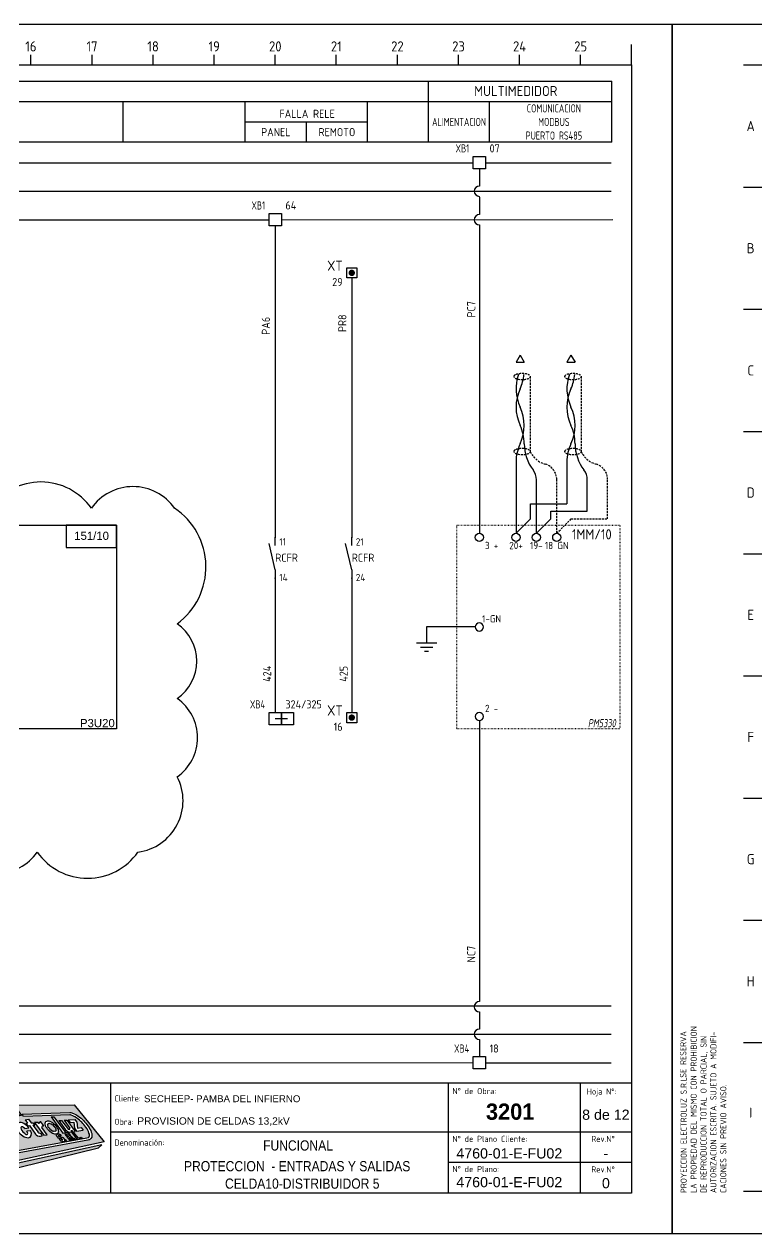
# Model space of a CAD drawing. Header units: millimetres. Extents: x 2272 to 7312, y -3839 to -3184.
# Drawn here: x 5472.3 to 5652.3, y -3492.6 to -3195.6 of the extents above; entities that cross this region are included whole.
import ezdxf
from ezdxf.enums import TextEntityAlignment as Align

# ---------------------------------------------------------------- set-up
doc = ezdxf.new("R2010")
doc.units = ezdxf.units.MM
doc.linetypes.add('DASHED', pattern=[0.75, 0.5, -0.25])
doc.linetypes.add('DOT', pattern=[0.25, 0, -0.25])
for name, color, linetype in [('AUXILIAR', 30, 'Continuous'), ('COTAS', 3, 'Continuous'), ('SYMS', 7, 'Continuous'), ('TAGS', 7, 'Continuous'), ('TERMS', 7, 'Continuous'), ('TEXTO', 3, 'Continuous'), ('TEXTOS', 3, 'Continuous'), ('TRAZOS', 4, 'DASHED')]:
    doc.layers.add(name, color=color, linetype=linetype)
doc.styles.add('ROMANS', font='isocp3.shx')
doc.styles.get("Standard").update_dxf_attribs({"font": 'arial.ttf'})
doc.styles.add('style1', font='arial.ttf', dxfattribs={"height": 1})
doc.styles.add('style2', font='romab___.ttf', dxfattribs={"height": 1})
doc.styles.add('WD_IEC', font='ISOCP2.shx', dxfattribs={"width": 0.9, "height": 4})

# ---------------------------------------------------------------- blocks, each defined once
blk = doc.blocks.new('MM')
at = {"layer": 'AUXILIAR', "linetype": 'DOT'}
blk.add_lwpolyline([(-10, 0), (30, 0), (30, -50), (-10, -50)], close=True, dxfattribs=at)
at = {"linetype": 'DOT', "style": 'ROMANS'}
blk.add_attdef('NOMBRE', text='', height=2, dxfattribs=at).set_placement((28, -2), align=Align.TOP_RIGHT)
blk = doc.blocks.new('*U143')
blk.add_circle((0, 0), 1)
at = {"linetype": 'DOT', "style": 'ROMANS'}
blk.add_attdef('IN1', text='', height=1.8, dxfattribs=at).set_placement((3, -2), align=Align.MIDDLE_CENTER)
blk = doc.blocks.new('*U118')
blk.add_circle((0, 0), 1)
at = {"linetype": 'DOT', "style": 'ROMANS'}
blk.add_attdef('IN1', text='', height=1.8, dxfattribs=at).set_placement((3, -2), align=Align.MIDDLE_CENTER)
blk = doc.blocks.new('*U119')
blk.add_lwpolyline([(-1.5, 3), (1.5, 3), (1.5, 0), (-1.5, 0)], close=True)
at = {"style": 'ROMANS', "width": 0.8}
blk.add_attdef('XA', text='', height=2, dxfattribs=at).set_placement((-2.5, 4), align=Align.RIGHT)
at = {"layer": 'TEXTO', "style": 'ROMANS'}
blk.add_attdef('BORNE', (2.5, 4), '', height=2, dxfattribs=at)
blk = doc.blocks.new('*U120')
blk.add_lwpolyline([(-1.5, 3), (1.5, 3), (1.5, 0), (-1.5, 0)], close=True)
at = {"style": 'ROMANS', "width": 0.8}
blk.add_attdef('XA', text='', height=2, dxfattribs=at).set_placement((-2.5, 4), align=Align.RIGHT)
at = {"layer": 'TEXTO', "style": 'ROMANS'}
blk.add_attdef('BORNE', (2.5, 4), '', height=2, dxfattribs=at)
blk = doc.blocks.new('*U121')
blk.add_circle((0, 0), 1)
at = {"linetype": 'DOT', "style": 'ROMANS'}
blk.add_attdef('IN1', text='', height=1.8, dxfattribs=at).set_placement((3, -2), align=Align.MIDDLE_CENTER)
blk = doc.blocks.new('TIERRA')
for p, q in [((147.5, 185.5), (152.5, 185.5)), ((148.5, 184.5), (151.5, 184.5)), ((149.5, 183.5), (150.5, 183.5))]:
    blk.add_line(p, q)
blk = doc.blocks.new('ENTRADA RELE')
blk.add_circle((0, 0), 1)
at = {"linetype": 'DOT', "style": 'ROMANS'}
blk.add_attdef('IN1', text='', height=1.8, dxfattribs=at).set_placement((3, -2), align=Align.MIDDLE_CENTER)
blk = doc.blocks.new('referencia horizontal')
for p, q in [((0, 1), (0, -1)), ((1.73, 0), (0, 1)), ((1.73, 0), (0, -1))]:
    blk.add_line(p, q)
at = {"style": 'ROMANS'}
blk.add_attdef('REFERENCIA_001', (1.43, -1), '', height=2, dxfattribs=at)
blk = doc.blocks.new('*U129')
blk.add_lwpolyline([(-1.5, 3), (1.5, 3), (1.5, 0), (-1.5, 0)], close=True)
at = {"style": 'ROMANS', "width": 0.8}
blk.add_attdef('XA', text='', height=2, dxfattribs=at).set_placement((-2.5, 4), align=Align.RIGHT)
at = {"layer": 'TEXTO', "style": 'ROMANS'}
blk.add_attdef('BORNE', (2.5, 4), '', height=2, dxfattribs=at)
blk = doc.blocks.new('*U130')
blk.add_lwpolyline([(-1.5, 3), (1.5, 3), (1.5, 0), (-1.5, 0)], close=True)
at = {"style": 'ROMANS', "width": 0.8}
blk.add_attdef('XA', text='', height=2, dxfattribs=at).set_placement((-2.5, 4), align=Align.RIGHT)
at = {"layer": 'TEXTO', "style": 'ROMANS'}
blk.add_attdef('BORNE', (2.5, 4), '', height=2, dxfattribs=at)
blk = doc.blocks.new('*U133')
blk.add_lwpolyline([(-1.5, 3), (1.5, 3), (1.5, 0), (-1.5, 0)], close=True)
at = {"style": 'ROMANS', "width": 0.8}
blk.add_attdef('XA', text='', height=2, dxfattribs=at).set_placement((-2.5, 4), align=Align.RIGHT)
at = {"layer": 'TEXTO', "style": 'ROMANS'}
blk.add_attdef('BORNE', (2.5, 4), '', height=2, dxfattribs=at)
blk = doc.blocks.new('CASV')
at = {"linetype": 'Continuous'}
for p, q in [((0, -2), (0, 0)), ((0, -8), (-1.5, -1.5)), ((0, -8), (0, -10))]:
    blk.add_line(p, q, dxfattribs=at)
for p in [(0, 0), (0, -10)]:
    blk.add_point(p, dxfattribs=at)
at = {"linetype": 'Continuous', "style": 'ROMANS'}
for tag, height, p in [('X1', 1.8, (1, -2)), ('NOMBRE', 2, (0, -5)), ('X2', 1.8, (1, -8))]:
    blk.add_attdef(tag, text='', height=height, dxfattribs=at).set_placement(p, align=Align.MIDDLE_LEFT)
blk = doc.blocks.new('VT0001')
for p, q in [((-1.25, -1.25), (-1.25, 1.25)), ((-1.25, 1.25), (1.25, 1.25)), ((1.25, 1.25), (1.25, -1.25)), ((1.25, -1.25), (-1.25, -1.25))]:
    blk.add_line(p, q)
at = {"style": 'WD_IEC'}
for tag, p in [('INST', (-2.25, 6.5)), ('LOC', (-2.25, 3.5)), ('DESC1', (-2.25, -6.25)), ('DESC2', (-2.25, -9.25)), ('DESC3', (-2.25, -12.25))]:
    blk.add_attdef(tag, text='', height=2.5, dxfattribs=at).set_placement(p, align=Align.RIGHT)
at = {"style": 'WD_IEC', "flags": 1}
for tag, p, height in [('ASSYCODE', (2.75, 10.75), 1), ('CATDESC', (2.75, 9.25), 1), ('MFG', (2.75, 7.25), 1.5), ('CAT', (2.75, 4.75), 1.5), ('X4PIN01', (-1.25, 1), 0.25), ('X4TERM01', (-1.25, 0), 0.25), ('X4TERMDESC01', (-1.25, 0.5), 0.4), ('STRIPSEQ', (0, 0), 0.025), ('X2PIN01', (0, 2.25), 0.25), ('X2TERM01', (0, 1.25), 0.25), ('X8PIN01', (0, -0.25), 0.25), ('X2TERMDESC01', (0, 1.75), 0.4), ('X1PIN01', (1.25, 1), 0.25), ('X1TERM01', (1.25, 0), 0.25), ('X1TERMDESC01', (1.25, 0.5), 0.4), ('LINKTERM', (0, -0.04), 0.025), ('X8TERM01', (0, -1.25), 0.25), ('X8TERMDESC01', (0, -0.75), 0.4)]:
    blk.add_attdef(tag, p, '', height=height, dxfattribs=at)
at = {"style": 'WD_IEC', "flags": 8}
for tag, height, p in [('TAGSTRIP', 2.5, (-2.25, 0.5)), ('TERM01', 2, (-2.25, -3.25))]:
    blk.add_attdef(tag, text='', height=height, dxfattribs=at).set_placement(p, align=Align.RIGHT)
blk = doc.blocks.new('LOGO_CARTEL')
h = blk.add_hatch(color=256)
h.paths.add_polyline_path([(185.45, 255.61), (178.1, 264.69), (142.97, 264.57), (151.52, 248.23)])
h.paths.add_polyline_path([(153.24, 252.79), (152.6, 253.2), (152.04, 253.59), (151.59, 254), (151.16, 254.44), (150.71, 254.89), (150.36, 255.38), (150, 255.89), (149.7, 256.4), (149.42, 256.99), (149.2, 257.49), (149.06, 258.04), (148.97, 258.73), (149.01, 259.5), (149.17, 259.93), (149.57, 260.73), (150.14, 260.51), (149.72, 259.7), (149.61, 259.38), (149.57, 258.75), (149.65, 258.15), (149.77, 257.68), (149.96, 257.23), (150.22, 256.69), (150.51, 256.22), (150.85, 255.73), (151.17, 255.28), (151.59, 254.86), (152.01, 254.43), (152.41, 254.06), (152.94, 253.7), (153.55, 253.3), (154.16, 252.96), (154.86, 252.68), (155.76, 252.4), (156.22, 252.29), (156.72, 252.29), (157.23, 252.29), (157.9, 252.35), (181.25, 256.56), (181.54, 256.63, 0.142238), (181.69, 256.72), (181.75, 256.78), (181.85, 256.93), (181.87, 257.15), (181.85, 257.48), (181.76, 257.75), (181.62, 258.12), (181.46, 258.44), (181.28, 258.77), (180.99, 259.18), (180.75, 259.51), (180.5, 259.82), (180.25, 260.11), (179.99, 260.39), (179.75, 260.61), (179.41, 260.91), (179.09, 261.18), (178.67, 261.47), (178.25, 261.74), (177.83, 261.95), (177.41, 262.15, 0.119777), (177.04, 262.22), (165.67, 261.78), (165.38, 262.34), (177.06, 262.79, -0.106118), (177.56, 262.71), (178.08, 262.5), (178.54, 262.27), (179.01, 261.97), (179.45, 261.65), (179.8, 261.36), (180.16, 261.06), (180.41, 260.81), (180.69, 260.51), (180.96, 260.2), (181.23, 259.88), (181.48, 259.53), (181.79, 259.09), (181.99, 258.72), (182.17, 258.36), (182.32, 257.95), (182.45, 257.61), (182.47, 257.15), (182.44, 256.72), (182.21, 256.4), (182.16, 256.34, -0.158957), (181.5, 255.99), (158.33, 251.77), (157.76, 251.7), (157.15, 251.65), (156.53, 251.65), (156.14, 251.69), (155.6, 251.82), (154.66, 252.11), (153.9, 252.42)], flags=16)
h.paths.add_polyline_path([(155.5, 255.05), (152.28, 260.4), (156.26, 260.66), (156.88, 259.68), (154.12, 259.51), (154.74, 258.54), (157.14, 258.69), (157.76, 257.71), (155.36, 257.56), (156.11, 256.37), (158.75, 256.64), (159.47, 255.59)], flags=16)
h.paths.add_polyline_path([(160.16, 255.69), (156.98, 260.71), (158.15, 260.78), (161.28, 255.84)], flags=16)
edge = h.paths.add_edge_path(flags=16)
edge.add_ellipse((162.35, 257.98), major_axis=(-1.64, 1.65), ratio=0.605135, start_angle=237.0675, end_angle=582.4213, ccw=False)
edge.add_line((164.08, 257.92), (161.98, 257.63))
edge.add_ellipse((162.5, 257.93), major_axis=(-0.835, 0.984), ratio=0.458058, start_angle=84.9809, end_angle=214.0434)
edge.add_line((163.44, 257.33), (164.24, 257.43))
edge = h.paths.add_edge_path(flags=16)
edge.add_ellipse((150.51, 262.59), major_axis=(-0.96, 1.21), ratio=0.506682, start_angle=0, end_angle=360)
h.paths.add_polyline_path([(152.82, 262.37), (151.28, 263.79), (151.84, 263.81), (152.71, 263.01), (152.6, 263.83), (153.16, 263.85), (153.26, 262.57), (153.91, 261.46), (153.36, 261.45)], flags=16)
edge = h.paths.add_edge_path(flags=16)
edge.add_line((149.79, 261.28), (149.25, 261.25))
edge.add_line((149.25, 261.25), (148.66, 262.12))
edge.add_arc((148.33, 261.89), 0.401, 34.397, 90)
edge.add_line((148.33, 262.29), (147.89, 262.29))
edge.add_line((147.89, 262.29), (148.52, 261.21))
edge.add_line((148.52, 261.21), (148, 261.18))
edge.add_line((148, 261.18), (146.55, 263.69))
edge.add_line((146.55, 263.69), (148, 263.71))
edge.add_ellipse((148.13, 262.98), major_axis=(-0.502, 0.634), ratio=0.71837, start_angle=323.3523, end_angle=323.3684)
edge.add_ellipse((148.13, 262.98), major_axis=(-0.502, 0.634), ratio=0.71837, start_angle=199.3138, end_angle=323.3523, ccw=False)
edge.add_arc((148.34, 261.53), 1.06, 33.6731, 67.0847, ccw=False)
edge.add_line((149.22, 262.12), (149.79, 261.28))
h.paths.add_polyline_path([(155.12, 261.5), (153.56, 263.87), (154.96, 263.92), (155.24, 263.48), (154.4, 263.45), (154.75, 262.93), (155.44, 262.95), (155.7, 262.56), (155.01, 262.54), (155.39, 261.96), (156.22, 261.99), (156.44, 261.52)], flags=16)
edge = h.paths.add_edge_path(flags=0)
edge.add_ellipse((150.52, 262.53), major_axis=(-0.594, 0.856), ratio=0.330901, start_angle=0, end_angle=360)
edge = h.paths.add_edge_path(flags=0)
edge.add_ellipse((162.11, 258.41), major_axis=(-0.541, 0.637), ratio=0.636404, start_angle=243.4125, end_angle=432.3454, ccw=False)
edge.add_line((162.72, 258.43), (161.56, 258.27))
edge = h.paths.add_edge_path(flags=16)
edge.add_ellipse((157.04, 262.78), major_axis=(-0.93, 1.17), ratio=0.425735, start_angle=282.572, end_angle=593.9609, ccw=False)
edge.add_arc((156.93, 263.1), 0.509, 16.5743, 39.0238, ccw=False)
edge.add_line((157.42, 263.24), (157.07, 263.19))
edge.add_ellipse((157.08, 262.76), major_axis=(-0.543, 0.779), ratio=0.27429, start_angle=292.4474, end_angle=595.3057)
edge.add_line((157.56, 262.44), (157.87, 262.48))
edge.add_arc((157.89, 262.37), 0.115, 14.4162, 97.6608, ccw=False)
h.paths.add_polyline_path([(146.03, 261.16), (145.44, 261.16), (144.1, 263.68), (145.5, 263.68), (145.55, 263.66), (145.66, 263.63), (145.78, 263.6), (145.9, 263.54), (146.01, 263.48), (146.13, 263.38), (146.25, 263.27), (146.33, 263.14), (146.38, 263.02), (146.45, 262.91), (146.49, 262.79), (146.49, 262.67), (146.49, 262.56), (146.45, 262.44), (146.36, 262.32), (146.25, 262.25), (146.12, 262.22), (145.47, 262.22)], flags=16)
edge = h.paths.add_edge_path(flags=16)
edge.add_ellipse((158.97, 262.81), major_axis=(-0.93, 1.17), ratio=0.425735, start_angle=282.572, end_angle=593.9609, ccw=False)
edge.add_arc((158.86, 263.13), 0.509, 16.5743, 39.0238, ccw=False)
edge.add_line((159.35, 263.28), (159, 263.23))
edge.add_ellipse((159.01, 262.8), major_axis=(-0.543, 0.779), ratio=0.27429, start_angle=292.4474, end_angle=595.3057)
edge.add_line((159.49, 262.48), (159.8, 262.52))
edge.add_arc((159.81, 262.4), 0.115, 14.4162, 97.6608, ccw=False)
h.paths.add_polyline_path([(148.04, 262.64), (147.69, 262.64), (147.25, 263.39), (147.77, 263.39, -0.267537), (148.12, 263.19), (148.24, 262.98, -0.577864)], flags=0)
h.paths.add_polyline_path([(160.86, 261.81), (159.45, 263.92), (159.91, 263.93), (161.32, 261.82)], flags=16)
h.paths.add_polyline_path([(145.7, 262.59), (145.65, 262.58), (145.28, 262.58), (144.88, 263.32), (145.38, 263.32), (145.46, 263.31), (145.52, 263.28), (145.56, 263.22), (145.62, 263.16), (145.66, 263.1), (145.7, 263.04), (145.73, 262.98), (145.77, 262.92), (145.79, 262.86), (145.8, 262.8), (145.8, 262.75), (145.8, 262.69), (145.76, 262.63)], flags=0)
edge = h.paths.add_edge_path(flags=16)
edge.add_ellipse((165.77, 258.46), major_axis=(-1.6, 1.64), ratio=0.559918, start_angle=258.3206, end_angle=598.3068, ccw=False)
edge.add_line((166.99, 259.01), (165.99, 258.88))
edge.add_ellipse((165.89, 258.32), major_axis=(-0.759, 0.923), ratio=0.373274, start_angle=287.7931, end_angle=608.3)
edge.add_line((166.49, 258.25), (167.39, 258.37))
edge = h.paths.add_edge_path(flags=16)
edge.add_ellipse((161.89, 262.91), major_axis=(-0.86, 1.08), ratio=0.489465, start_angle=0, end_angle=360)
edge = h.paths.add_edge_path(flags=0)
edge.add_ellipse((161.9, 262.93), major_axis=(-0.54, 0.779), ratio=0.302309, start_angle=0, end_angle=360)
h.paths.add_polyline_path([(163.97, 261.87), (162.55, 263.93), (162.91, 263.99), (164.17, 262.91), (163.46, 263.93), (163.81, 263.99), (165.16, 262.03), (164.79, 261.99), (163.56, 263.06), (164.34, 261.93)], flags=16)
h.paths.add_polyline_path([(166.28, 260.11), (166.69, 260.15), (166.05, 261.02), (166.92, 261.13), (167.57, 260.23), (168, 260.27), (168.43, 259.68), (168, 259.64), (169.24, 257.93, 0.24674), (169.66, 257.73), (169.81, 257.73), (170.29, 257.06), (169.83, 257, -0.300023), (168.56, 257.57), (167.12, 259.56), (166.71, 259.52)], flags=16)
edge = h.paths.add_edge_path(flags=16)
edge.add_line((168.39, 260.33), (169.25, 260.37))
edge.add_line((169.25, 260.37), (169.47, 260.07))
edge.add_arc((169.5, 260.09), 0.03, 215.486, 361.1088)
edge.add_arc((169.97, 260.09), 0.441, 104.8395, 181.1088, ccw=False)
edge.add_arc((169.88, 260.42), 0.1, 35.486, 104.8395, ccw=False)
edge.add_line((169.96, 260.48), (170.64, 259.54))
edge.add_arc((170.61, 259.52), 0.03, -113.2047, 35.486, ccw=False)
edge.add_ellipse((170.5, 259.16), major_axis=(-0.242, 0.291), ratio=0.873543, start_angle=300.2982, end_angle=425.9015)
edge.add_line((170.17, 259.09), (171.46, 257.28))
edge.add_line((171.46, 257.28), (170.63, 257.19))
edge.add_line((170.63, 257.19), (168.39, 260.33))
edge = h.paths.add_edge_path(flags=16)
edge.add_ellipse((172.62, 259.1), major_axis=(-1.43, 1.46), ratio=0.516133, start_angle=0, end_angle=360)
h.paths.add_polyline_path([(171.68, 259.27), (171.76, 259.4), (171.6, 259.47), (171.69, 259.58), (171.56, 259.68), (171.67, 259.77), (171.59, 259.92), (171.73, 259.95), (171.76, 260.12), (171.89, 260.06), (172.01, 260.18), (172.09, 260.06), (172.23, 260.15), (172.28, 260.01), (172.44, 260.07), (172.45, 259.94), (172.61, 259.98), (172.62, 259.84), (172.78, 259.87), (172.78, 259.73), (172.94, 259.74), (172.92, 259.6), (173.09, 259.61), (173.06, 259.47), (173.23, 259.46), (173.19, 259.32), (173.36, 259.31), (173.31, 259.17), (173.48, 259.14), (173.42, 259.01), (173.58, 258.96), (173.5, 258.83), (173.66, 258.76), (173.57, 258.65), (173.7, 258.55), (173.59, 258.46), (173.67, 258.31), (173.53, 258.27), (173.5, 258.11), (173.37, 258.17), (173.25, 258.05), (173.18, 258.17), (173.03, 258.08), (172.99, 258.22), (172.83, 258.15), (172.81, 258.29), (172.65, 258.25), (172.65, 258.4), (172.48, 258.36), (172.49, 258.51), (172.32, 258.49), (172.34, 258.63), (172.17, 258.62), (172.2, 258.77), (172.03, 258.77), (172.07, 258.91), (171.9, 258.93), (171.95, 259.06), (171.78, 259.09), (171.85, 259.22)], flags=0)
h.paths.add_polyline_path([(173.8, 257.15), (173.83, 257.39), (174.08, 257.52), (174.22, 257.54), (174.38, 257.51), (174.52, 257.49), (174.64, 257.41), (174.94, 257.06), (174.62, 256.96), (174.52, 257.09), (174.42, 257.15), (174.34, 257.19), (174.28, 257.17), (174.25, 257.15), (174.25, 257.08), (174.38, 256.93), (174.59, 256.86), (174.75, 256.82), (175.08, 256.76), (175.21, 256.71), (175.3, 256.64), (175.79, 256.07), (175.77, 255.8), (175.68, 255.64), (175.46, 255.6), (175.2, 255.64), (174.92, 255.74), (174.52, 256.25), (174.86, 256.37), (175.15, 256.02), (175.18, 256.01), (175.27, 256.02), (175.28, 256.06), (175.27, 256.13), (175.23, 256.18), (175.13, 256.27), (175.01, 256.37), (174.92, 256.39), (174.75, 256.41), (174.58, 256.42), (174.44, 256.44), (174.31, 256.51)], flags=16)
h.paths.add_polyline_path([(172.44, 261.7), (173.1, 261.74), (175.97, 257.84), (175.34, 257.75)], flags=16)
h.paths.add_polyline_path([(175.82, 256), (176.1, 256.04), (176.35, 255.76), (176.07, 255.71)], flags=16)
h.paths.add_polyline_path([(174.35, 260.81), (175.02, 260.85), (176.44, 258.91), (176.66, 258.7), (176.89, 258.64), (177.04, 258.67), (177.08, 258.79), (177.09, 258.95), (175.66, 260.89), (176.33, 260.93), (178.37, 258.16), (177.73, 258.07), (177.45, 258.45), (177.45, 258.19), (177.37, 258.02), (177.04, 257.98), (176.65, 258.07), (176.33, 258.29), (176, 258.56)], flags=16)
h.paths.add_polyline_path([(175.86, 257.46), (175.87, 257.65), (175.97, 257.76), (176.36, 257.81), (176.67, 257.74), (176.9, 257.63), (177.21, 257.23, -0.277461), (177.23, 257.02), (177.18, 256.92), (177.38, 256.89, -0.202512), (177.52, 256.81), (178.08, 256.06), (177.7, 255.99), (177.25, 256.6, 0.26962), (177.06, 256.68), (176.89, 256.65), (177.42, 255.94), (177.05, 255.88)], flags=16)
h.paths.add_polyline_path([(176.13, 257.49), (176.53, 257.55, -0.26962), (176.72, 257.47), (176.89, 257.24, -0.575274), (176.75, 256.93), (176.57, 256.9)], flags=0)
h.paths.add_polyline_path([(177.52, 257.95), (177.9, 258), (179.04, 256.57), (179.49, 256.63), (179.74, 256.34), (178.92, 256.2)], flags=16)
h.paths.add_polyline_path([(177.94, 256.38), (178.22, 256.42), (178.47, 256.14), (178.2, 256.09)], flags=16)
h.paths.add_polyline_path([(176.67, 260.96), (178.34, 261.06), (178.8, 260.51), (178.9, 258.96), (179.83, 259.09), (180.32, 258.42), (178.69, 258.2), (178.16, 258.94), (178.07, 260.43), (177.11, 260.36)], flags=16)
h.paths.add_polyline_path([(179.59, 256.66), (179.87, 256.7), (180.12, 256.42), (179.85, 256.37)], flags=16)
h = blk.add_hatch(color=256)
h.paths.add_polyline_path([(142.47, 264.28), (141.49, 262.24), (149.7, 245.92), (150.94, 247.81)])
h.paths.add_polyline_path([(184.11, 254.12), (184.93, 254.82), (151.56, 247.54), (150.39, 245.86)])
at = {"color": 7}
for p, q in [((147.89, 262.29), (148.52, 261.21)), ((147.89, 262.29), (148.33, 262.29)), ((148.66, 262.12), (149.25, 261.25)), ((153.26, 262.58), (153.91, 261.46)), ((153.35, 261.45), (153.91, 261.46)), ((157.07, 263.19), (157.42, 263.24)), ((159.49, 262.48), (159.8, 262.52)), ((172.44, 261.7), (173.1, 261.74)), ((172.44, 261.7), (175.34, 257.75)), ((173.1, 261.74), (175.97, 257.84)), ((147.99, 261.18), (148.52, 261.21)), ((149.25, 261.25), (149.79, 261.28)), ((152.28, 260.4), (156.26, 260.66)), ((152.28, 260.4), (155.5, 255.05)), ((154.12, 259.51), (156.88, 259.68)), ((154.12, 259.51), (154.74, 258.54)), ((154.74, 258.54), (157.14, 258.69)), ((156.26, 260.66), (156.88, 259.68)), ((156.98, 260.71), (158.15, 260.78)), ((156.98, 260.71), (160.16, 255.69)), ((157.14, 258.69), (157.76, 257.71)), ((158.15, 260.78), (161.28, 255.84)), ((161.56, 258.27), (162.72, 258.43)), ((165.99, 258.88), (166.99, 259.01)), ((166.05, 261.02), (166.92, 261.13)), ((166.05, 261.02), (166.69, 260.15)), ((166.28, 260.11), (166.69, 260.15)), ((166.28, 260.11), (166.71, 259.52)), ((166.71, 259.52), (167.12, 259.56)), ((166.92, 261.13), (167.57, 260.23)), ((167.12, 259.56), (168.64, 257.45)), ((167.57, 260.23), (168, 260.27)), ((168, 260.27), (168.43, 259.68)), ((168, 259.64), (168.43, 259.68)), ((168, 259.64), (169.24, 257.93)), ((174.35, 260.81), (175.02, 260.85)), ((174.35, 260.81), (176, 258.56)), ((175.02, 260.85), (176.44, 258.91)), ((175.66, 260.89), (176.33, 260.93)), ((175.66, 260.89), (177.09, 258.95)), ((176, 258.56), (176.33, 258.29)), ((176.33, 260.93), (178.37, 258.16)), ((176.44, 258.91), (176.66, 258.7)), ((176.66, 258.7), (176.89, 258.64)), ((176.67, 260.96), (178.34, 261.06)), ((176.67, 260.96), (177.11, 260.36)), ((176.89, 258.64), (177.04, 258.67)), ((177.04, 258.67), (177.08, 258.79)), ((177.08, 258.79), (177.09, 258.95)), ((177.11, 260.36), (178.07, 260.43)), ((177.45, 258.19), (177.45, 258.45)), ((177.45, 258.45), (177.73, 258.07)), ((178.07, 260.43), (178.16, 258.94)), ((178.16, 258.94), (178.69, 258.2)), ((178.8, 260.51), (178.34, 261.06)), ((178.69, 258.2), (180.32, 258.42)), ((178.8, 260.51), (178.9, 258.96)), ((178.9, 258.96), (179.83, 259.09)), ((179.83, 259.09), (180.32, 258.42)), ((155.36, 257.56), (157.76, 257.71)), ((155.36, 257.56), (156.11, 256.37)), ((155.5, 255.05), (159.47, 255.59)), ((156.11, 256.37), (158.75, 256.64)), ((158.75, 256.64), (159.47, 255.59)), ((160.16, 255.69), (161.28, 255.84)), ((161.98, 257.63), (164.08, 257.92)), ((163.44, 257.33), (164.24, 257.43)), ((166.49, 258.25), (167.39, 258.37)), ((169.66, 257.73), (169.81, 257.73)), ((169.76, 256.99), (170.29, 257.06)), ((169.81, 257.73), (170.29, 257.06)), ((175.34, 257.75), (175.97, 257.84)), ((176.33, 258.29), (176.65, 258.07)), ((176.65, 258.07), (177.04, 257.98)), ((177.04, 257.98), (177.37, 258.02)), ((177.37, 258.02), (177.45, 258.19)), ((177.73, 258.07), (178.37, 258.16))]:
    blk.add_line(p, q, dxfattribs=at)
for points in [[(142.97, 264.57), (178.1, 264.69), (185.45, 255.61), (151.52, 248.23)], [(150.94, 247.81), (142.47, 264.28), (141.49, 262.24), (149.7, 245.92)], [(146.36, 262.32), (146.45, 262.44), (146.49, 262.56), (146.49, 262.67), (146.49, 262.79), (146.45, 262.91), (146.38, 263.02), (146.33, 263.14), (146.25, 263.27), (146.13, 263.38), (146.01, 263.48), (145.9, 263.54), (145.78, 263.6), (145.66, 263.63), (145.55, 263.66), (145.5, 263.68), (144.1, 263.68), (145.44, 261.16), (146.03, 261.16), (145.47, 262.22), (146.12, 262.22), (146.25, 262.25)], [(145.7, 262.59), (145.76, 262.63), (145.8, 262.69), (145.8, 262.75), (145.8, 262.8), (145.79, 262.86), (145.77, 262.92), (145.73, 262.98), (145.7, 263.04), (145.66, 263.1), (145.62, 263.16), (145.56, 263.22), (145.52, 263.28), (145.46, 263.31), (145.4, 263.32), (145.36, 263.32), (144.88, 263.32), (145.28, 262.58), (145.65, 262.58)], [(155.44, 262.95), (154.75, 262.93), (154.4, 263.45), (155.24, 263.48), (154.96, 263.92), (153.56, 263.87), (155.12, 261.5), (156.44, 261.52), (156.22, 261.99), (155.39, 261.96), (155.01, 262.54), (155.7, 262.56)], [(161.32, 261.82), (159.91, 263.93), (159.45, 263.92), (160.86, 261.81)], [(175.82, 256), (176.07, 255.71), (176.35, 255.76), (176.1, 256.04)], [(179.74, 256.34), (178.92, 256.2), (177.52, 257.95), (177.9, 258), (179.04, 256.57), (179.49, 256.63)], [(178.2, 256.09), (178.47, 256.14), (178.22, 256.42), (177.94, 256.38)], [(179.87, 256.7), (180.12, 256.42), (179.85, 256.37), (179.59, 256.66)], [(184.11, 254.12), (184.93, 254.82), (151.56, 247.54), (150.39, 245.86)]]:
    blk.add_lwpolyline(points, close=True, dxfattribs=at)
for points in [[(148, 263.71), (146.55, 263.69), (148, 261.18)], [(153.26, 262.57), (153.16, 263.85), (152.6, 263.83), (152.71, 263.01), (151.84, 263.81), (151.28, 263.79), (152.82, 262.37), (153.35, 261.47)], [(157.56, 262.44), (157.87, 262.48)], [(162.55, 263.93), (162.91, 263.99), (164.17, 262.91), (163.46, 263.93), (163.81, 263.99), (165.16, 262.03), (164.79, 261.99), (163.56, 263.06), (164.34, 261.93), (163.97, 261.87), (162.55, 263.93)], [(171.69, 259.58), (171.56, 259.68), (171.67, 259.77)], [(171.67, 259.77), (171.59, 259.92), (171.73, 259.95)], [(171.76, 259.4), (171.6, 259.47), (171.7, 259.58)], [(171.85, 259.22), (171.68, 259.27), (171.76, 259.4)], [(171.73, 259.95), (171.76, 260.12), (171.89, 260.06)], [(171.95, 259.06), (171.78, 259.09), (171.85, 259.22)], [(171.89, 260.06), (172.01, 260.18), (172.09, 260.06)], [(172.07, 258.91), (171.9, 258.93), (171.95, 259.06)], [(172.2, 258.77), (172.03, 258.77), (172.07, 258.91)], [(172.09, 260.06), (172.23, 260.15), (172.28, 260.01)], [(172.34, 258.63), (172.17, 258.62), (172.2, 258.77)], [(172.28, 260.01), (172.44, 260.07), (172.45, 259.94)], [(172.49, 258.51), (172.32, 258.49), (172.34, 258.63)], [(172.45, 259.94), (172.61, 259.98), (172.62, 259.84)], [(172.65, 258.4), (172.48, 258.36), (172.49, 258.51)], [(172.62, 259.84), (172.78, 259.87), (172.78, 259.73)], [(172.81, 258.29), (172.65, 258.25), (172.65, 258.4)], [(172.78, 259.73), (172.94, 259.74), (172.92, 259.6)], [(172.92, 259.6), (173.09, 259.61), (173.06, 259.47)], [(173.06, 259.47), (173.23, 259.46), (173.19, 259.32)], [(173.19, 259.32), (173.36, 259.31), (173.31, 259.17)], [(173.31, 259.17), (173.48, 259.14), (173.42, 259.01)], [(173.42, 259.01), (173.58, 258.96), (173.5, 258.83)], [(173.5, 258.83), (173.66, 258.76), (173.57, 258.65)], [(173.59, 258.46), (173.67, 258.31), (173.53, 258.27)], [(173.57, 258.65), (173.7, 258.55), (173.59, 258.46)], [(172.99, 258.22), (172.83, 258.15), (172.81, 258.29)], [(173.18, 258.17), (173.03, 258.08), (172.99, 258.22)], [(173.37, 258.17), (173.25, 258.05), (173.18, 258.17)], [(173.53, 258.27), (173.5, 258.11), (173.37, 258.17)]]:
    blk.add_lwpolyline(points, dxfattribs=at)
for points in [[(148.12, 263.19, 0.267537), (147.77, 263.39), (147.25, 263.39), (147.69, 262.64), (148.04, 262.64, 0.577864), (148.24, 262.98, -0.577864), (148.04, 262.64, 0.577864), (148.24, 262.98)], [(181.25, 256.56), (181.54, 256.63, 0.142238), (181.69, 256.72), (181.75, 256.78), (181.85, 256.93), (181.87, 257.15), (181.85, 257.48), (181.76, 257.75), (181.62, 258.12), (181.46, 258.44), (181.28, 258.77), (180.99, 259.18), (180.75, 259.51), (180.5, 259.82), (180.25, 260.11), (179.99, 260.39), (179.75, 260.61), (179.41, 260.91), (179.09, 261.18), (178.67, 261.47), (178.25, 261.74), (177.83, 261.95), (177.41, 262.15, 0.120209), (177.04, 262.22), (165.67, 261.78), (165.38, 262.34), (177.06, 262.79, -0.106118), (177.56, 262.71), (178.08, 262.5), (178.54, 262.27), (179.01, 261.97), (179.45, 261.65), (179.8, 261.36), (180.16, 261.06), (180.41, 260.81), (180.69, 260.51), (180.96, 260.2), (181.23, 259.88), (181.48, 259.53), (181.79, 259.09), (181.99, 258.72), (182.17, 258.36), (182.32, 257.95), (182.45, 257.61), (182.47, 257.15), (182.44, 256.72), (182.21, 256.4), (182.16, 256.34, -0.158957), (181.5, 255.99), (158.33, 251.77), (157.76, 251.7), (157.15, 251.65), (156.53, 251.65), (156.14, 251.69), (155.6, 251.82), (154.66, 252.11), (153.9, 252.42), (153.24, 252.79), (152.6, 253.2), (152.04, 253.59), (151.59, 254), (151.16, 254.44), (150.71, 254.89), (150.36, 255.38), (150, 255.89), (149.7, 256.4), (149.42, 256.99), (149.2, 257.49), (149.06, 258.04), (148.97, 258.73), (149.01, 259.5), (149.17, 259.93), (149.57, 260.73), (150.14, 260.51), (149.72, 259.7), (149.61, 259.38), (149.57, 258.75), (149.65, 258.15), (149.77, 257.68), (149.96, 257.23), (150.22, 256.69), (150.51, 256.22), (150.85, 255.73), (151.17, 255.28), (151.59, 254.86), (152.01, 254.43), (152.41, 254.06), (152.94, 253.7), (153.55, 253.3), (154.16, 252.96), (154.86, 252.68), (155.76, 252.4), (156.22, 252.29), (156.72, 252.29, 0.000442), (156.72, 252.29), (157.23, 252.29), (157.9, 252.35)], [(175.13, 256.27), (175.01, 256.37), (174.92, 256.39), (174.75, 256.41), (174.58, 256.42), (174.44, 256.44), (174.31, 256.51), (173.8, 257.15), (173.83, 257.39), (174.08, 257.52), (174.22, 257.54), (174.38, 257.51, 0.000407), (174.38, 257.51), (174.52, 257.49), (174.64, 257.41), (174.94, 257.06), (174.62, 256.96), (174.52, 257.09), (174.42, 257.15), (174.34, 257.19), (174.28, 257.17), (174.25, 257.15), (174.25, 257.08), (174.38, 256.93), (174.59, 256.86), (174.75, 256.82), (175.08, 256.76), (175.21, 256.71), (175.3, 256.64), (175.79, 256.07), (175.77, 255.8), (175.68, 255.64), (175.46, 255.6), (175.2, 255.64), (174.92, 255.74), (174.52, 256.25), (174.86, 256.37), (175.15, 256.02), (175.18, 256.01), (175.27, 256.02), (175.28, 256.06), (175.27, 256.13), (175.23, 256.18)], [(177.38, 256.89), (177.18, 256.92), (177.23, 257.02, 0.277461), (177.21, 257.23), (176.9, 257.63), (176.67, 257.74), (176.36, 257.81), (175.97, 257.76), (175.87, 257.65), (175.86, 257.46), (177.05, 255.88), (177.42, 255.94), (176.89, 256.65), (177.06, 256.68, -0.26962), (177.25, 256.6), (177.7, 255.99), (178.08, 256.06), (177.52, 256.81, 0.202512)], [(176.13, 257.49), (176.53, 257.55, -0.26962), (176.72, 257.47), (176.89, 257.24, -0.575274), (176.75, 256.93), (176.57, 256.9)]]:
    blk.add_lwpolyline(points, format="xyb", close=True, dxfattribs=at)
for points in [[(149.79, 261.27), (149.22, 262.12, 0.145776), (148.75, 262.51)], [(159, 263.23), (159.35, 263.28, 0.098269), (159.26, 263.45)], [(170.6, 259.49, 0.75829), (170.64, 259.54), (169.96, 260.48, 0.3122), (169.85, 260.52, 0.345642), (169.53, 260.09, -0.737417), (169.47, 260.07), (169.25, 260.37), (168.39, 260.33), (170.63, 257.19), (171.46, 257.28), (170.17, 259.09)]]:
    blk.add_lwpolyline(points, format="xyb", dxfattribs=at)
for centre, radius, start, end in [((148.33, 261.89), 0.401, 34.397, 90), ((156.93, 263.1), 0.509, 16.5743, 39.0238), ((157.89, 262.37), 0.115, 21.1508, 97.6608), ((159.81, 262.4), 0.115, 21.1508, 97.6608), ((169.62, 258.25), 1.27, 212.0264, 281.3337), ((169.64, 258.22), 0.5, 215.9216, 271.3628)]:
    blk.add_arc(centre, radius, start, end, dxfattribs=at)
for centre, major_axis, ratio, start_param, end_param in [((148.13, 262.98), (-0.502, 0.634), 0.71837, 3.478682, 5.643844), ((157.04, 262.78), (-0.93, 1.17), 0.425735, 4.931811, 10.366574), ((157.08, 262.76), (-0.543, 0.779), 0.27429, 5.104169, 10.390045), ((158.97, 262.81), (-0.93, 1.17), 0.425735, 4.931811, 10.366574), ((159.01, 262.8), (-0.543, 0.779), 0.27429, 5.104169, 10.390045), ((162.35, 257.98), (-1.64, 1.65), 0.605135, 4.137609, 10.165169), ((162.11, 258.41), (-0.541, 0.637), 0.636404, 4.248349, 7.545851), ((165.77, 258.46), (-1.6, 1.64), 0.559918, 4.508545, 10.442424), ((165.89, 258.32), (-0.759, 0.923), 0.373274, 5.022938, 10.616838), ((170.5, 259.16), (-0.242, 0.291), 0.873543, 5.241192, 7.433383), ((162.5, 257.93), (-0.835, 0.984), 0.458058, 1.483197, 3.735763)]:
    blk.add_ellipse(centre, major_axis=major_axis, ratio=ratio, start_param=start_param, end_param=end_param, dxfattribs=at)
for centre, major_axis, ratio in [((150.51, 262.59), (-0.96, 1.21), 0.506682), ((150.52, 262.53), (-0.594, 0.856), 0.330901), ((161.89, 262.91), (-0.86, 1.08), 0.489465), ((161.9, 262.93), (-0.54, 0.779), 0.302309), ((172.62, 259.1), (-1.43, 1.46), 0.516133)]:
    blk.add_ellipse(centre, major_axis=major_axis, ratio=ratio, dxfattribs=at)
blk = doc.blocks.new('A3-Funcional')
at = {"color": 1, "linetype": 'Continuous'}
for p, q in [((25, 287), (410, 287)), ((410, 287), (410, 10)), ((410, 37), (25, 37)), ((282, 37), (282, 10)), ((365, 37), (365, 10)), ((410, 10), (25, 10))]:
    blk.add_line(p, q, dxfattribs=at)
at = {"color": 1}
blk.add_line((365, 37), (365, 10), dxfattribs=at)
at = {"color": 7}
for p, q in [((397.38, 37), (397.38, 25)), ((365, 25), (282, 25)), ((409.88, 25), (364.88, 25)), ((397.38, 25), (397.38, 10)), ((409.88, 17.5), (364.88, 17.5))]:
    blk.add_line(p, q, dxfattribs=at)
at = {"color": 11}
blk.add_lwpolyline([(0, 0), (0, 297), (420, 297), (420, 0)], close=True, dxfattribs=at)
at = {"layer": 'TEXTOS', "color": 3}
for p, q in [((410, 287), (410, 292)), ((262.5, 287), (262.5, 289.5)), ((277.5, 287), (277.5, 289.5)), ((292.5, 287), (292.5, 289.5)), ((307.5, 287), (307.5, 289.5)), ((322.5, 287), (322.5, 289.5)), ((337.5, 287), (337.5, 289.5)), ((352.5, 287), (352.5, 289.5)), ((367.5, 287), (367.5, 289.5)), ((382.5, 287), (382.5, 289.5)), ((397.5, 287), (397.5, 289.5)), ((17.5, 287), (25, 287)), ((17.5, 257), (25, 257)), ((17.5, 227), (25, 227)), ((17.5, 197), (25, 197)), ((17.5, 167), (25, 167)), ((17.5, 137), (25, 137)), ((17.5, 107), (25, 107)), ((17.5, 77), (25, 77)), ((17.5, 47), (25, 47)), ((17.5, 10.5), (25, 10.5))]:
    blk.add_line(p, q, dxfattribs=at)
at = {"layer": 'TEXTOS', "color": 1, "linetype": 'Continuous'}
blk.add_line((282, 37), (282, 10), dxfattribs=at)
blk.add_blockref('LOGO_CARTEL', (95, -233))
at = {"layer": 'TEXTOS', "color": 3, "style": 'ROMANS'}
for s, p in [('16', (262.5, 290.3)), ('17', (277.5, 290.3)), ('18', (292.5, 290.3)), ('19', (307.5, 290.3)), ('20', (322.5, 290.3)), ('21', (337.5, 290.3)), ('22', (352.5, 290.3)), ('23', (367.5, 290.3)), ('24', (382.5, 290.3)), ('25', (397.5, 290.3))]:
    blk.add_text(s, height=2.5, dxfattribs=at).set_placement(p, align=Align.CENTER)
for s, p in [('A', (19.26, 272)), ('B', (19.26, 242)), ('C', (19.26, 212)), ('D', (19.26, 182)), ('E', (19.26, 152)), ('F', (19.26, 122)), ('G', (19.26, 92)), ('H', (19.26, 62)), ('I', (19.26, 29.78))]:
    blk.add_text(s, height=2.5, dxfattribs=at).set_placement(p, align=Align.MIDDLE)
at = {"layer": 'TEXTOS', "color": 3, "linetype": 'Continuous', "style": 'ROMANS'}
for s, p in [('SE RESERVA', (3.45, 38.34)), ('LA PROPIEDAD DEL MISMO CON PROHIBICION', (6, 10.01)), ('DE REPRODUCCION TOTAL O PARCIAL, SIN', (8.43, 10.01)), ('AUTORIZACION ESCRITA. SUJETO A MODIFI-', (10.86, 10.01)), ('PROYECCION ELECTROLUZ S.R.L.', (3.54, 10.01)), ('CACIONES SIN PREVIO AVISO.', (13.29, 10.01))]:
    blk.add_text(s, height=1.5, rotation=90, dxfattribs=at).set_placement(p)
at = {"layer": 'TEXTOS', "color": 4, "linetype": 'Continuous', "style": 'ROMANS'}
for s, p in [('N° de Obra:', (366.01, 34.29)), ('Hoja N°:', (399.01, 34.19)), ('Cliente:', (283.01, 32.5)), ('Obra:', (283.01, 26.75)), ('N° de Plano Cliente:', (366.01, 22.56)), ('Rev.N°', (400.12, 22.56)), ('Denominación:', (283.01, 21.66)), ('N° de Plano:', (366.01, 15.14)), ('Rev.N°', (400.12, 15.06))]:
    blk.add_text(s, height=1.5, dxfattribs=at).set_placement(p)
at = {"layer": 'TEXTOS', "color": 7, "linetype": 'Continuous', "style": 'style2', "width": 0.8}
blk.add_attdef('CLIENTE', (295.02, 31.81), '', height=3.5, dxfattribs=at)
at = {"layer": 'TEXTOS', "color": 7, "style": 'style2'}
blk.add_attdef('NºOBRA', text='', height=4, dxfattribs=at).set_placement((380.19, 28), align=Align.CENTER)
at = {"layer": 'TEXTOS', "color": 7, "linetype": 'Continuous', "style": 'style1'}
for tag, p in [('0/0', (403.7, 28)), ('1088-01MP01', (379.98, 18.5)), ('REVCLIENTE', (403.7, 18.5)), ('1088-01MP01', (379.98, 11.43)), ('REV', (403.7, 11.19))]:
    blk.add_attdef(tag, text='', height=2.5, dxfattribs=at).set_placement(p, align=Align.CENTER)
at = {"layer": 'TEXTOS', "style": 'ROMANS'}
for tag, p in [('04/01/01', (204.48, 27.37)), ('NAMEDIB', (224.48, 27.33)), ('FECHREV', (204.48, 20.11)), ('NAMEREV', (224.48, 20.1)), ('FECHAPR', (204.48, 12.61)), ('NAMEAPR', (224.48, 12.6))]:
    blk.add_attdef(tag, text='', height=2, dxfattribs=at).set_placement(p, align=Align.CENTER)
at = {"layer": 'TEXTOS', "color": 7, "style": 'style1'}
blk.add_attdef('OBRA', (295.02, 26.8), '', height=2.5, dxfattribs=at)
at = {"layer": 'TEXTOS', "color": 7, "style": 'style1', "width": 0.85}
for tag, p in [('DESCRIPCION1', (332.01, 20.37)), ('DESCRIPCION2', (332.01, 16.29)), ('DESCRIPCION3', (332.01, 12.18))]:
    blk.add_attdef(tag, text='', height=2.5, dxfattribs=at).set_placement(p, align=Align.CENTER)

msp = doc.modelspace()

# ---------------------------------------------------------------- hatches: boundary and pattern name
h = msp.add_hatch(color=5)
h.dxf.hatch_style = 1
h.set_gradient(color1=(0, 0, 255), one_color=1, tint=1)
edge = h.paths.add_edge_path()
edge.add_arc((5552.79, -3256.61), 0.793, 0, 360)
h = msp.add_hatch(color=5)
h.dxf.hatch_style = 1
h.set_gradient(color1=(0, 0, 255), one_color=1, tint=1)
edge = h.paths.add_edge_path()
edge.add_arc((5552.79, -3365.81), 0.793, 0, 360)

# ---------------------------------------------------------------- linework, layer by layer
for p, q in [((5584.13, -3231.06), (5584.13, -3235.29)), ((5584.13, -3238.06), (5584.13, -3242.29)), ((5534, -3245.06), (5534, -3321.56)), ((5584.13, -3244.83), (5584.13, -3320.56)), ((5552.79, -3257.86), (5552.79, -3321.56)), ((5593.13, -3303.06), (5593.13, -3320.56)), ((5605.62, -3303.06), (5605.62, -3313.31)), ((5596.67, -3317.02), (5596.67, -3313.31)), ((5596.67, -3313.31), (5605.62, -3313.31)), ((5593.13, -3320.56), (5596.67, -3317.02)), ((5534, -3330.56), (5534, -3364.56)), ((5552.79, -3330.56), (5552.79, -3364.56)), ((5583.13, -3343.56), (5571.17, -3343.56)), ((5571.17, -3343.56), (5571.17, -3347.49)), ((5534, -3366.06), (5537, -3366.06)), ((5584.13, -3366.56), (5584.13, -3435.52)), ((5584.13, -3438.06), (5584.13, -3442.29)), ((5584.13, -3444.83), (5584.13, -3449.06))]:
    msp.add_line(p, q)
msp.add_lwpolyline([(5455.83, -3398.83, 0.520567), (5475.55, -3398.83, 0.520567), (5500.28, -3398.83, 0.520567), (5509.93, -3380.34, 0.520567), (5509.93, -3361.13, 0.520567), (5509.93, -3342.77, 0.520567), (5509.27, -3314.41, 0.520567), (5488.84, -3314.41, 0.520567), (5464.07, -3314.41, 0.520567)], format="xyb")
for centre, radius, start, end in [((5584.13, -3236.56), 1.27, 90, 270), ((5584.13, -3243.56), 1.27, 90, 270), ((5603.76, -3285.06), 10.62, 160.7669, 205.0576), ((5616.25, -3285.06), 10.62, 160.7669, 205.0576), ((5584.51, -3294.06), 10.62, 334.9424, 25.0576), ((5597, -3294.06), 10.62, 334.9424, 25.0576), ((5603.76, -3303.06), 10.62, 154.9424, 180), ((5616.25, -3303.06), 10.62, 154.9424, 180), ((5584.13, -3436.79), 1.27, 90, 270), ((5584.13, -3443.56), 1.27, 90, 270)]:
    msp.add_arc(centre, radius, start, end)
at = {"layer": 'AUXILIAR'}
for p, q in [((5385.5, -3229.56), (5582.63, -3229.56)), ((5585.63, -3229.56), (5616.5, -3229.56)), ((5265.5, -3236.56), (5616.5, -3236.56)), ((5400.54, -3243.56), (5532.5, -3243.56)), ((5535.5, -3243.56), (5616.91, -3243.55)), ((5598.13, -3320.56), (5598.13, -3307.43)), ((5610.62, -3315.16), (5610.62, -3307.43)), ((5598.13, -3320.56), (5601.67, -3317.02)), ((5601.67, -3317.02), (5601.67, -3315.16)), ((5601.67, -3315.16), (5610.62, -3315.16)), ((5265.5, -3436.56), (5616.5, -3436.56)), ((5280.5, -3443.56), (5616.5, -3443.56)), ((5385.59, -3450.43), (5582.63, -3450.56)), ((5585.63, -3450.56), (5616.5, -3450.56))]:
    msp.add_line(p, q, dxfattribs=at)
for points in [[(5257.02, -3318.56), (5494.99, -3318.6), (5494.99, -3368.6), (5257.02, -3368.56)], [(5494.99, -3318.59), (5482.66, -3318.59), (5482.66, -3324.05), (5494.99, -3324.05)]]:
    msp.add_lwpolyline(points, close=True, dxfattribs=at)
for centre, radius, start, end in [((5584.51, -3280.56), 10.62, 334.9424, 354.5995), ((5597, -3280.56), 10.62, 334.9424, 354.5995), ((5603.76, -3289.56), 10.62, 154.9424, 205.0576), ((5616.25, -3289.56), 10.62, 154.9424, 205.0576), ((5584.51, -3298.56), 10.62, 0, 25.0576), ((5597, -3298.56), 10.62, 0, 25.0576), ((5605.76, -3298.56), 10.62, 180, 217.3569), ((5618.25, -3298.56), 10.62, 180, 217.3569), ((5594.13, -3307.43), 4, 0, 37.3569), ((5606.62, -3307.43), 4, 0, 37.3569)]:
    msp.add_arc(centre, radius, start, end, dxfattribs=at)
at = {"layer": 'COTAS'}
for p, q in [((5571.64, -3224.56), (5571.64, -3209.56)), ((5616.64, -3224.56), (5616.64, -3209.56)), ((5361.64, -3214.56), (5601.64, -3214.56)), ((5496.64, -3224.56), (5496.64, -3214.56)), ((5526.64, -3224.56), (5526.64, -3214.56)), ((5556.64, -3224.56), (5556.64, -3214.56)), ((5571.64, -3214.56), (5616.64, -3214.56)), ((5586.64, -3224.56), (5586.64, -3214.56)), ((5541.64, -3224.56), (5541.64, -3219.56))]:
    msp.add_line(p, q, dxfattribs=at)
msp.add_lwpolyline([(5616.64, -3224.56), (5256.64, -3224.56), (5256.64, -3209.56), (5616.64, -3209.56)], dxfattribs=at)
at = {"layer": 'TEXTO'}
msp.add_line((5526.64, -3219.56), (5556.64, -3219.56), dxfattribs=at)
at = {"layer": 'TRAZOS'}
for p, q in [((5596.63, -3282.07), (5596.63, -3300.49)), ((5609.12, -3282.07), (5609.12, -3300.49)), ((5603.13, -3320.56), (5603.13, -3307.37)), ((5615.62, -3317.02), (5615.62, -3307.37)), ((5603.13, -3320.56), (5606.67, -3317.02)), ((5606.67, -3317.02), (5615.62, -3317.02))]:
    msp.add_line(p, q, dxfattribs=at)
for centre, radius, start, end in [((5601.66, -3298.2), 5.52, 204.4744, 256.4434), ((5614.15, -3298.2), 5.52, 204.4744, 256.4434), ((5599.13, -3307.37), 4, 0, 72.0503), ((5611.62, -3307.37), 4, 0, 72.0503)]:
    msp.add_arc(centre, radius, start, end, dxfattribs=at)
for centre in [(5594.63, -3282.07), (5607.12, -3282.07), (5594.63, -3300.49), (5607.12, -3300.49)]:
    msp.add_ellipse(centre, major_axis=(-2, 0), ratio=0.411823, dxfattribs=at)

# ---------------------------------------------------------------- block references
ref = msp.add_blockref('A3-Funcional', (5211.5, -3492.56))
ref.add_attrib('DESCRIPCION2', 'CELDA10-DISTRIBUIDOR 5', dxfattribs={"layer": 'TEXTOS', "color": 7, "height": 2.5, "style": 'style1', "width": 0.85}).set_placement((5540.63, -3481.48), align=Align.CENTER)
ref.add_attrib('DESCRIPCION1', 'FUNCIONAL', dxfattribs={"layer": 'TEXTOS', "color": 7, "height": 2.5, "style": 'style1', "width": 0.85}).set_placement((5539.59, -3472.11), align=Align.CENTER)
ref.add_attrib('DESCRIPCION3', ' PROTECCION  - ENTRADAS Y SALIDAS', dxfattribs={"layer": 'TEXTOS', "color": 7, "height": 2.5, "style": 'style1', "width": 0.85}).set_placement((5538.97, -3477.2), align=Align.CENTER)
ref.add_attrib('CLIENTE', 'SECHEEP- PAMBA DEL INFIERNO', dxfattribs={"layer": 'TEXTOS', "color": 7, "linetype": 'Continuous', "height": 1.7}).set_placement((5501.77, -3460.75), align=Align.BOTTOM_LEFT)
ref.add_attrib('OBRA', 'PROVISION DE CELDAS 13,2kV', dxfattribs={"layer": 'TEXTOS', "color": 7, "height": 1.8}).set_placement((5500.12, -3466.29), align=Align.BOTTOM_LEFT)
ref.add_attrib('REV', '0', dxfattribs={"layer": 'TEXTOS', "color": 7, "linetype": 'Continuous', "height": 2.5, "style": 'style1'}).set_placement((5615.2, -3481.37), align=Align.CENTER)
ref.add_attrib('NºOBRA', '3201', dxfattribs={"layer": 'TEXTOS', "color": 7, "height": 4, "style": 'style2'}).set_placement((5591.69, -3464.56), align=Align.CENTER)
ref.add_attrib('1088-01MP01', '4760-01-E-FU02', dxfattribs={"layer": 'TEXTOS', "color": 7, "linetype": 'Continuous', "height": 2.5, "style": 'style1'}).set_placement((5591.48, -3481.12), align=Align.CENTER)
ref.add_attrib('1088-01MP01', '4760-01-E-FU02', dxfattribs={"layer": 'TEXTOS', "color": 7, "linetype": 'Continuous', "height": 2.5, "style": 'style1'}).set_placement((5591.48, -3474.06), align=Align.CENTER)
ref.add_attrib('0/0', '8 de 12', dxfattribs={"layer": 'TEXTOS', "color": 7, "linetype": 'Continuous', "height": 2.5, "style": 'style1'}).set_placement((5615.2, -3464.56), align=Align.CENTER)
ref.add_attrib('REVCLIENTE', '-', dxfattribs={"layer": 'TEXTOS', "color": 7, "linetype": 'Continuous', "height": 2.5, "style": 'style1'}).set_placement((5615.2, -3474.06), align=Align.CENTER)
for name, p in [('A3-Funcional', (5631.5, -3492.56)), ('TIERRA', (5421.17, -3532.99)), ('*U129', (5537, -3367.56))]:
    msp.add_blockref(name, p)
for name, p, values in [('*U119', (5584.13, -3231.06), {'XA': 'XB1', 'BORNE': '07'}), ('*U133', (5534, -3245.06), {'XA': 'XB1', 'BORNE': '64'}), ('*U143', (5584.13, -3321.56), {'IN1': '3 +'}), ('*U130', (5534, -3367.56), {'XA': 'XB4', 'BORNE': '324/325'}), ('*U120', (5584.13, -3452.06), {'XA': 'XB4', 'BORNE': '18'})]:
    msp.add_blockref(name, p).add_auto_attribs(values)
at = {"rotation": 90}
for p in [(5594.13, -3278.56), (5606.62, -3278.56)]:
    msp.add_blockref('referencia horizontal', p, dxfattribs=at)
at = {"linetype": 'DOT'}
ref = msp.add_blockref('MM', (5588.63, -3318.56), dxfattribs=at)
ref.add_attrib('NOMBRE', '1MM/10', dxfattribs={"linetype": 'DOT', "height": 2.5, "style": 'ROMANS'}).set_placement((5616.63, -3319.56), align=Align.TOP_RIGHT)
ref = msp.add_blockref('CASV', (5534, -3321.56))
ref.add_attrib('X1', '11', dxfattribs={"linetype": 'Continuous', "height": 1.8, "style": 'ROMANS'}).set_placement((5535, -3322.66), align=Align.MIDDLE_LEFT)
ref.add_attrib('X2', '14', dxfattribs={"linetype": 'Continuous', "height": 1.8, "style": 'ROMANS'}).set_placement((5535, -3331.41), align=Align.MIDDLE_LEFT)
ref.add_attrib('NOMBRE', 'RCFR', dxfattribs={"linetype": 'Continuous', "height": 2, "style": 'ROMANS'}).set_placement((5534, -3326.56), align=Align.MIDDLE_LEFT)
ref = msp.add_blockref('CASV', (5552.79, -3321.56))
ref.add_attrib('X1', '21', dxfattribs={"linetype": 'Continuous', "height": 1.8, "style": 'ROMANS'}).set_placement((5553.79, -3322.66), align=Align.MIDDLE_LEFT)
ref.add_attrib('X2', '24', dxfattribs={"linetype": 'Continuous', "height": 1.8, "style": 'ROMANS'}).set_placement((5553.79, -3331.41), align=Align.MIDDLE_LEFT)
ref.add_attrib('NOMBRE', 'RCFR', dxfattribs={"linetype": 'Continuous', "height": 2, "style": 'ROMANS'}).set_placement((5552.79, -3326.56), align=Align.MIDDLE_LEFT)
ref = msp.add_blockref('ENTRADA RELE', (5593.13, -3321.56))
ref.add_attrib('IN1', '20+', dxfattribs={"linetype": 'DOT', "height": 1.8, "style": 'ROMANS'}).set_placement((5593.13, -3323.56), align=Align.MIDDLE_CENTER)
ref = msp.add_blockref('ENTRADA RELE', (5598.13, -3321.56))
ref.add_attrib('IN1', '19-', dxfattribs={"linetype": 'DOT', "height": 1.8, "style": 'ROMANS'}).set_placement((5598.13, -3323.56), align=Align.MIDDLE_CENTER)
ref = msp.add_blockref('ENTRADA RELE', (5603.13, -3321.56))
ref.add_attrib('IN1', '18 GN', dxfattribs={"linetype": 'DOT', "height": 1.8, "style": 'ROMANS'}).set_placement((5603.13, -3323.56), align=Align.MIDDLE_CENTER)
ref = msp.add_blockref('*U121', (5584.13, -3343.56), dxfattribs=dict(xscale=-1, rotation=180))
ref.add_attrib('IN1', '1-GN', dxfattribs={"linetype": 'DOT', "height": 1.8, "style": 'ROMANS'}).set_placement((5587.13, -3341.56), align=Align.MIDDLE_CENTER)
ref = msp.add_blockref('*U118', (5584.13, -3365.56), dxfattribs=dict(xscale=-1, rotation=180))
ref.add_attrib('IN1', '2 -', dxfattribs={"linetype": 'DOT', "height": 1.8, "style": 'ROMANS'}).set_placement((5587.13, -3363.56), align=Align.MIDDLE_CENTER)
at = {"layer": 'SYMS'}
ref = msp.add_blockref('VT0001', (5552.79, -3256.61), dxfattribs=at)
ref.add_attrib('TERM01', '29', dxfattribs={"layer": 'TERMS', "height": 2, "style": 'WD_IEC', "flags": 8}).set_placement((5550.54, -3259.86), align=Align.RIGHT)
ref.add_attrib('TAGSTRIP', 'XT', dxfattribs={"layer": 'TAGS', "height": 2.5, "style": 'WD_IEC', "flags": 8}).set_placement((5550.54, -3256.11), align=Align.RIGHT)
ref = msp.add_blockref('VT0001', (5552.79, -3365.81), dxfattribs=at)
ref.add_attrib('TERM01', '16', dxfattribs={"layer": 'TERMS', "height": 2, "style": 'WD_IEC', "flags": 8}).set_placement((5550.54, -3369.06), align=Align.RIGHT)
ref.add_attrib('TAGSTRIP', 'XT', dxfattribs={"layer": 'TAGS', "height": 2.5, "style": 'WD_IEC', "flags": 8}).set_placement((5550.54, -3365.31), align=Align.RIGHT)

# ---------------------------------------------------------------- texts
at = {"layer": 'COTAS', "insert": (5593.07, -3211.96), "char_height": 2.5, "attachment_point": 5, "style": 'ROMANS'}
msp.add_mtext_dynamic_manual_height_columns('{\\Fisocp|c0;MULTIMEDIDOR}', width=360, gutter_width=10, heights=[0], dxfattribs=at)
at = {"layer": 'TEXTO', "char_height": 2, "attachment_point": 5, "style": 'ROMANS'}
for s, insert in [('{\\W0.8;COMUNICACION\\PMODBUS \\PPUERTO RS485}', (5602.43, -3219.56)), ('FALLA RELE', (5541.83, -3217.56)), ('{\\W0.8;ALIMENTACION}', (5579.14, -3219.56)), ('PANEL', (5534.14, -3222.06)), ('REMOTO', (5549.14, -3222.06))]:
    msp.add_mtext_dynamic_manual_height_columns(s, width=15, gutter_width=10, heights=[0], dxfattribs=dict(at, insert=insert))
at = {"layer": 'TEXTO', "char_height": 2, "attachment_point": 5, "rotation": 90, "style": 'ROMANS'}
for s, width, gutter_width, insert in [('PC7', 15, 10, (5582.13, -3265.56)), ('PA6', 6.7539, 9, (5531.69, -3269.61)), ('PR8', 6.7539, 9, (5550.48, -3268.98)), ('424', 15, 10, (5532, -3355.06)), ('425', 15, 10, (5550.79, -3355.06)), ('NC7', 15, 10, (5582.13, -3423.87))]:
    msp.add_mtext_dynamic_manual_height_columns(s, width=width, gutter_width=gutter_width, heights=[0], dxfattribs=dict(at, insert=insert))
at = {"layer": 'TEXTO', "style": 'ROMANS', "oblique": 10, "width": 0.8}
msp.add_attdef('PM5330', text='PM820', height=2, dxfattribs=at).set_placement((5617.63, -3368.18), align=Align.RIGHT)
at = {"layer": 'TEXTOS', "char_height": 2, "attachment_point": 1}
for s, insert in [('151/10', (5484.62, -3320.17)), ('P3U20', (5486.04, -3366.16))]:
    msp.add_mtext_dynamic_manual_height_columns(s, width=12.3272, gutter_width=10, heights=[0], dxfattribs=dict(at, insert=insert))

doc.saveas('drawing.dxf')
